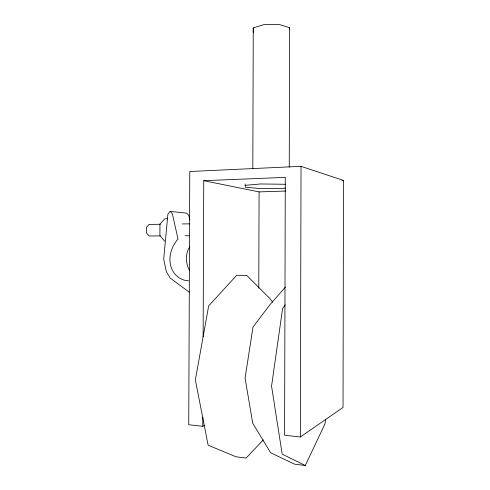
<?xml version="1.0" encoding="UTF-8"?>
<svg xmlns="http://www.w3.org/2000/svg" width="490" height="490" viewBox="0 0 490 490"><rect width="100%" height="100%" fill="white"/><g stroke="black" fill="none" stroke-linecap="round" stroke-linejoin="round"><path stroke-width="0.73" d="M253.244 32.34L253.257 27.887L264.061 24.58L279.337 24.5L289.621 27.71L289.247 167.219M203.136 336.759L203.742 180.681L285.29 177.38L284.586 435.243L300.346 436.97L301.025 166.337L189.777 171.506L188.742 424.738L202.787 426.276L204.845 425.296M301.025 166.337L343.472 180.418L343.037 407.447L300.346 436.97M202.787 426.276L202.823 417.094M285.529 188.129L280.421 188.552L259.945 188.528L245.343 187.241L245.141 183.915M252.809 168.719L253.257 27.887M258.775 288.206L259.075 191.896L203.742 180.681M325.507 419.299L324.993 423.844L305.27 465.5L294.533 464.153L270.651 452.748L252.73 423.274L245.074 378.109L253.036 326.946L270.443 304.082L285.492 287.054M289.376 29.198L289.621 27.71M189.826 246.635C185.257 253.52 185.496 262.983 189.311 270.131M285.26 304.835L282.589 308.535L271.558 386.145L282.185 454.144L305.27 465.5M189.832 219.857L188.846 215.459L186.684 213.162L170.14 211.38L167.892 214.142L163.691 259.161L166.361 271.699L170.22 278.075L189.269 292.181M263.302 439.873L246.121 458.064L236.094 456.803L208.134 445.196L195.351 379.922L208.667 305.882L236.719 275.276L246.721 275.447L269.929 298.606L272.667 302.146M245.135 185.355L260.46 183.964L285.309 184.271M341.953 180.473L343.472 180.418M259.075 191.896L285.743 191.033M167.794 218.742L164.811 218.791L159.948 224.059L159.899 235.439L164.714 241.282M160.316 224.261L149.138 224.42L146.553 227.146L146.528 232.964L149.083 235.984L160.261 235.911M182.213 223.948L189.789 223.844M185.091 235.739L189.618 235.702M170.14 211.38L172.376 213.781L177.993 239.01C169.859 248.301 166.606 262.652 174.262 273.181A21.719 19.306 89.5 0 0 188.607 280.807"/></g></svg>
